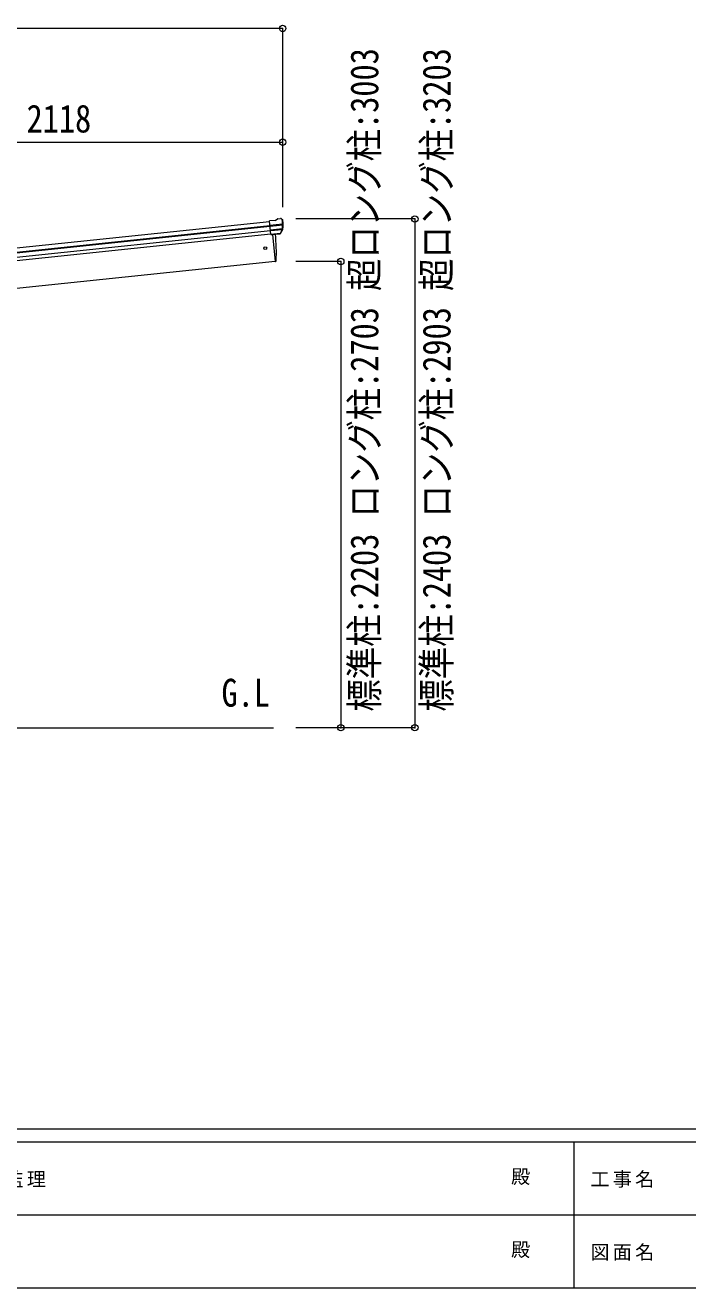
# Model space of a CAD drawing. Units: millimetres at full size, sheet at 1:30; details may follow other scales. Extents: x -8432 to 8432, y -5820 to 5820.
# Drawn here: x -3039 to 89, y -5820 to 144 of the extents above; entities that cross this region are included whole.
import ezdxf
from ezdxf.enums import TextEntityAlignment as Align

# ---------------------------------------------------------------- set-up
doc = ezdxf.new("R2010")
doc.units = ezdxf.units.MM
doc.header["$LTSCALE"] = 30
doc.header["$PDMODE"] = 32
doc.header["$PDSIZE"] = 30
for name, color, linetype, lineweight in [('0-0_0', 7, 'Continuous', 9), ('0-3_ELV2', 4, 'Continuous', 9), ('0-6_OTH_LINE', 4, 'Continuous', 9), ('F-0_240', 7, 'Continuous', 9)]:
    doc.layers.add(name, color=color, linetype=linetype, lineweight=lineweight)
doc.layers.add('0-7_SHAPE', color=7, linetype='Continuous')
doc.styles.add('ＭＳ ゴシック', font='')
doc.styles.get('ＭＳ ゴシック').set_extended_font_data('MS Gothic')

msp = doc.modelspace()

# ---------------------------------------------------------------- linework, layer by layer
at = {"layer": '0-0_0'}
msp.add_line((-3785.88, -3174.48), (-1866.94, -3174.48), dxfattribs=at)
at = {"layer": '0-3_ELV2'}
for p, q in [((-1859.07, -777.9), (-1847.47, -770.93)), ((-1846.25, -770.52), (-1832.76, -769.1)), ((-1829.09, -770.19), (-1829.09, -770.19)), ((-1829.09, -770.19), (-1823.91, -774.38)), ((-3881.47, -992.48), (-1885.39, -782.68)), ((-3879.49, -1011.37), (-1883.4, -801.57)), ((-3879.06, -1015.55), (-1882.96, -805.75)), ((-3876.96, -1035.41), (-1880.87, -825.61)), ((-1859.07, -777.9), (-1885.6, -780.69)), ((-1878.81, -845.24), (-1885.6, -780.69)), ((-1883.44, -801.22), (-1823.7, -794.94)), ((-1823.22, -800.81), (-1882.82, -807.07)), ((-1824.06, -817.56), (-1881.09, -823.56)), ((-1825.45, -822.22), (-1880.62, -828.02)), ((-1834.01, -838.8), (-1824.56, -820.5)), ((-1832.95, -839.23), (-1822.83, -820.97)), ((-1822.52, -778.08), (-1822.83, -776.23)), ((-1879.12, -842.35), (-3875.2, -1052.15)), ((-1835.46, -840.46), (-1878.84, -845.02)), ((-1878.81, -845.24), (-1868.87, -844.2)), ((-1871.93, -844.52), (-1858.54, -971.91)), ((-1868.87, -844.2), (-1868.59, -844.26)), ((-1868.59, -844.26), (-1843.26, -841.6)), ((-1843.26, -841.6), (-1843.01, -841.48)), ((-1843.01, -841.48), (-1835.32, -840.67)), ((-1858.54, -971.91), (-3785.88, -1174.48)), ((-1858.54, -971.91), (-1856.49, -971.62))]:
    msp.add_line(p, q, dxfattribs=at)
msp.add_circle((-1905.33, -909.36), 6.5, dxfattribs=at)
for centre, radius, start, end in [((-1845.93, -773.5), 3, 96.02369, 120.97631), ((-1832.24, -774.08), 5, 51.04426, 95.95574), ((-2016.08, -799.73), 192.44, 1.4271, 6.57578), ((-1827.22, -819.12), 3, 332.69111, 354.20009), ((-2023.42, -799.2), 200.2, 354.20009, 359.53883), ((-1778.43, -792.83), 45.32, 182.67122, 185.64518), ((-1823.03, -802.15), 1.35, 95.1605, 97.91927), ((-1820.43, -800.59), 2.74, 179.02151, 184.43412), ((-1825.46, -819.52), 3, 331, 354.13916), ((-2023.42, -799.2), 202, 354.13916, 6), ((-2753.14, -931.7), 900, 357.63919, 5.64986), ((-1835.57, -837.78), 2.99, 285.2717, 331.00739), ((-1856.91, -968.65), 3, 278, 357.63919)]:
    msp.add_arc(centre, radius, start, end, dxfattribs=at)
for centre, major_axis, ratio, start_param, end_param in [((-1824.78, -777.69), (-0.87, 5.91), 0.020485, 0.671432, 1.5691306), ((-1830.18, -773.17), (5.88, -1.31), 0.24881, 0.460585, 0.4641038), ((-1825.8, -776.72), (-2.34, 1.9), 0.995767, 3.9859716, 4.712389), ((-2021.11, -821.14), (-20.92, 199.05), 0.994373, 4.7113789, 4.7277536), ((-1835.77, -837.48), (-0.11, 3), 0.642905, 3.2459383, 4.203928), ((-1835.64, -837.68), (1.66, -2.51), 0.997631, 5.8041905, 5.8929484), ((-1835.71, -837.57), (3.53, -2.11), 0.650902, 5.2561448, 5.3289554), ((-1833.34, -837.22), (1.08, 3.13), 0.040856, 2.1135035, 2.1416249)]:
    msp.add_ellipse(centre, major_axis=major_axis, ratio=ratio, start_param=start_param, end_param=end_param, dxfattribs=at)
at = {"layer": '0-6_OTH_LINE', "color": 6}
for p, q in [((-1823.5, 128.92), (-6075.97, 128.92)), ((-1823.5, 128.92), (-1823.5, -708.36)), ((-3941.74, -408.36), (-1823.5, -408.36)), ((-1823.5, -408.36), (-1823.5, -715.76)), ((-1199, -771.08), (-1761.87, -771.08)), ((-1199, -771.08), (-1199, -3174.48)), ((-1549, -971.91), (-1761.87, -971.91)), ((-1549, -971.91), (-1549, -3174.48)), ((-1549, -3174.48), (-1761.87, -3174.48)), ((-1199, -3174.48), (-1761.87, -3174.48))]:
    msp.add_line(p, q, dxfattribs=at)
for p in [(-1823.5, 128.92), (-1823.5, -408.36), (-1199, -771.08), (-1549, -971.91), (-1549, -3174.48), (-1199, -3174.48)]:
    msp.add_point(p, dxfattribs=at)
at = {"layer": 'F-0_240', "color": 5}
for p, q in [((-8432.06, -5070), (8007.94, -5070)), ((-8432.06, -5130), (5341.19, -5130)), ((-448.82, -5130), (-448.82, -5820)), ((-3448.82, -5475), (2701.18, -5475)), ((-8432.06, -5820), (8007.94, -5820))]:
    msp.add_line(p, q, dxfattribs=at)

# ---------------------------------------------------------------- texts
at = {"layer": '0-6_OTH_LINE', "color": 7, "style": 'ＭＳ ゴシック', "width": 0.85}
for s, p in [('標準柱:2203 ロング柱:2703 超ロング柱:3003', (-1332.13, -3098.43)), ('標準柱:2403 ロング柱:2903 超ロング柱:3203', (-991.17, -3098.43))]:
    msp.add_text(s, height=132, rotation=90, dxfattribs=at).set_placement(p, align=Align.BOTTOM_LEFT)
msp.add_text('2118', height=132, dxfattribs=at).set_placement((-3032.62, -402.36), align=Align.BOTTOM_LEFT)
at = {"layer": '0-7_SHAPE', "style": 'ＭＳ ゴシック', "width": 0.85}
msp.add_text('G.L', height=132, dxfattribs=at).set_placement((-2112.12, -3114.85), align=Align.BOTTOM_LEFT)
at = {"layer": 'F-0_240', "style": 'ＭＳ ゴシック'}
for p in [(-744.53, -5347.5), (-744.53, -5692.5)]:
    msp.add_text('殿', height=65.98, dxfattribs=at).set_placement(p, align=Align.BOTTOM_LEFT)
at = {"layer": 'F-0_240', "char_height": 65.98, "attachment_point": 7, "style": 'ＭＳ ゴシック'}
for s, insert in [('\\T1.17;設計監理', (-3347.49, -5347.5)), ('\\T1.17;工事名', (-369.71, -5347.5)), ('\\T1.17;図面名', (-369.71, -5692.5))]:
    msp.add_mtext(s, dxfattribs=dict(at, insert=insert))

doc.saveas('drawing.dxf')
